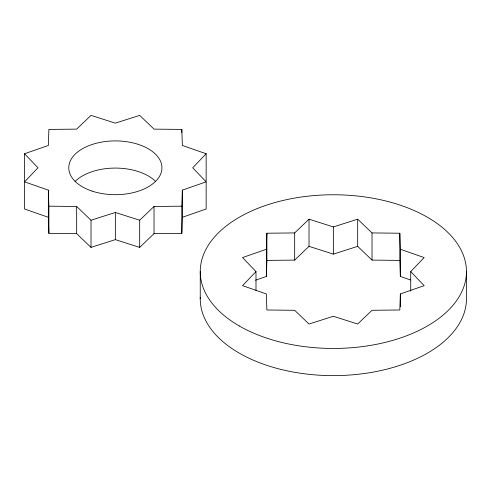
<?xml version="1.0" encoding="UTF-8"?>
<svg xmlns="http://www.w3.org/2000/svg" width="491" height="491" viewBox="0 0 491 491"><rect width="100%" height="100%" fill="white"/><g stroke="black" fill="none" stroke-linecap="round" stroke-linejoin="round"><path stroke-width="0.74" d="M181.817 233.342L181.817 206.177L182.345 190.134L206.146 181.848L206.146 209.013L182.345 217.304L181.817 233.342L154.033 233.648L139.677 247.39L115.348 239.633L91.019 247.39L76.664 233.648L48.879 233.342L48.351 217.304L48.351 190.134L24.55 181.848L24.55 209.013L48.351 217.304M255.535 280.214L266.349 276.445L266.349 249.275L266.883 233.231L294.668 232.924L309.023 219.189L333.352 226.94L357.681 219.189L372.031 232.924L399.821 233.231L400.349 249.275L400.349 276.445L410.445 279.962M266.349 276.445L266.883 260.402L266.883 233.231M400.349 249.275L424.15 257.56L410.715 271.609L424.15 285.658L400.349 293.943L399.821 309.987L372.031 310.294L357.681 324.029L333.352 316.278L309.023 324.029L294.668 310.294L266.883 309.987L266.349 293.943L242.554 285.658L255.989 271.609L242.554 257.56L266.349 249.275M24.55 181.848L37.985 167.799L24.55 153.751L48.351 145.465L48.879 129.421L76.664 129.121L91.019 115.379L115.348 123.137L139.677 115.379L154.033 129.121L181.817 129.421L182.345 145.465L206.146 153.751L206.146 180.921M206.146 153.751L192.711 167.799L206.146 181.848M139.677 247.39L139.677 220.22L154.033 206.484L181.817 206.177M266.883 260.402L294.668 260.095L309.023 246.353L309.023 219.189M48.351 190.134L48.879 206.177L76.664 206.484L91.019 220.22L115.348 212.468L139.677 220.22M309.023 246.353L333.352 254.111L357.681 246.353L372.031 260.095L399.821 260.402L400.349 276.445M466.45 271.609L466.45 298.78A133.098 76.842 0 0 1 332.069 375.621A133.098 76.842 0 0 1 200.273 297.3M410.715 271.609L410.715 291.231M400.349 293.943L400.349 306.771M399.821 233.231L399.821 260.402M372.031 232.924L372.031 260.095M357.681 219.189L357.681 246.353M333.352 226.94L333.352 254.111M294.668 232.924L294.668 260.095M255.989 271.609L255.989 290.476M200.248 271.609L200.248 298.78M182.345 190.134L182.345 217.304M181.817 129.421L181.817 132.441M154.033 206.484L154.033 233.648M115.348 212.468L115.348 239.633M91.019 220.22L91.019 247.39M76.664 206.484L76.664 233.648M48.879 206.177L48.879 233.342M24.55 153.751L24.55 180.921M75.006 181.523A46.584 26.895 0 0 1 155.69 181.523M239.234 325.944A133.098 76.842 0 0 0 461.914 291.501A133.098 76.842 0 0 0 298.902 197.382A133.098 76.842 0 0 0 239.234 325.944M92.056 191.091A46.584 26.895 0 0 0 161.932 167.799A46.584 26.895 0 0 0 92.056 144.507A46.584 26.895 0 0 0 92.056 191.091"/></g></svg>
